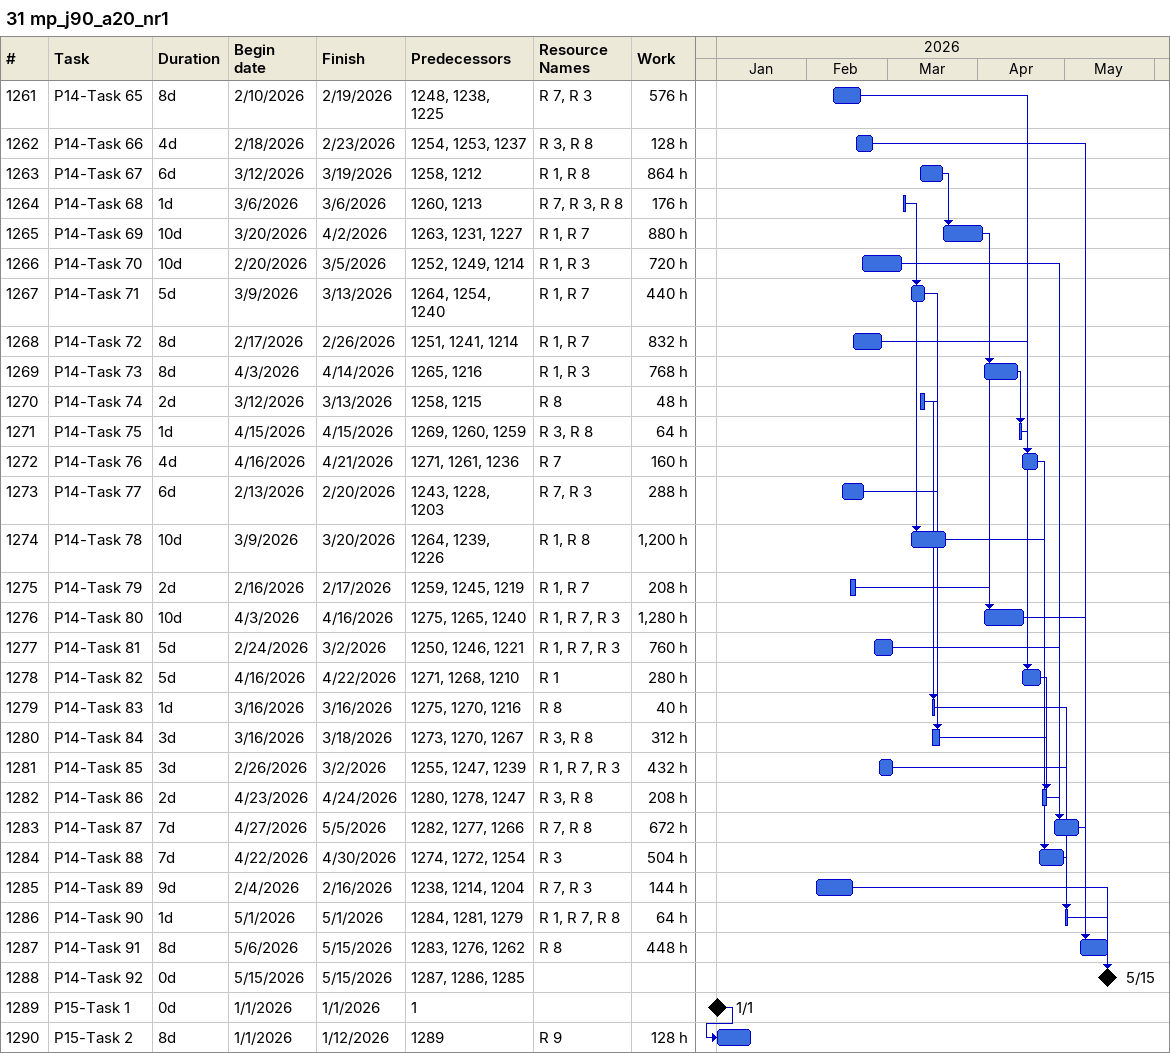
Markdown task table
31 mp_j90_a20_nr1

| ID | Task | Duration | Start | Finish | Predecessors | Resources | Work (h) |
|---|---|---|---|---|---|---|---|
| 1261 | P14-Task 65 | 8d | 2026-02-10 | 2026-02-19 | 1248, 1238, 1225 | R 7, R 3 | 576 |
| 1262 | P14-Task 66 | 4d | 2026-02-18 | 2026-02-23 | 1254, 1253, 1237 | R 3, R 8 | 128 |
| 1263 | P14-Task 67 | 6d | 2026-03-12 | 2026-03-19 | 1258, 1212 | R 1, R 8 | 864 |
| 1264 | P14-Task 68 | 1d | 2026-03-06 | 2026-03-06 | 1260, 1213 | R 7, R 3, R 8 | 176 |
| 1265 | P14-Task 69 | 10d | 2026-03-20 | 2026-04-02 | 1263, 1231, 1227 | R 1, R 7 | 880 |
| 1266 | P14-Task 70 | 10d | 2026-02-20 | 2026-03-05 | 1252, 1249, 1214 | R 1, R 3 | 720 |
| 1267 | P14-Task 71 | 5d | 2026-03-09 | 2026-03-13 | 1264, 1254, 1240 | R 1, R 7 | 440 |
| 1268 | P14-Task 72 | 8d | 2026-02-17 | 2026-02-26 | 1251, 1241, 1214 | R 1, R 7 | 832 |
| 1269 | P14-Task 73 | 8d | 2026-04-03 | 2026-04-14 | 1265, 1216 | R 1, R 3 | 768 |
| 1270 | P14-Task 74 | 2d | 2026-03-12 | 2026-03-13 | 1258, 1215 | R 8 | 48 |
| 1271 | P14-Task 75 | 1d | 2026-04-15 | 2026-04-15 | 1269, 1260, 1259 | R 3, R 8 | 64 |
| 1272 | P14-Task 76 | 4d | 2026-04-16 | 2026-04-21 | 1271, 1261, 1236 | R 7 | 160 |
| 1273 | P14-Task 77 | 6d | 2026-02-13 | 2026-02-20 | 1243, 1228, 1203 | R 7, R 3 | 288 |
| 1274 | P14-Task 78 | 10d | 2026-03-09 | 2026-03-20 | 1264, 1239, 1226 | R 1, R 8 | 1200 |
| 1275 | P14-Task 79 | 2d | 2026-02-16 | 2026-02-17 | 1259, 1245, 1219 | R 1, R 7 | 208 |
| 1276 | P14-Task 80 | 10d | 2026-04-03 | 2026-04-16 | 1275, 1265, 1240 | R 1, R 7, R 3 | 1280 |
| 1277 | P14-Task 81 | 5d | 2026-02-24 | 2026-03-02 | 1250, 1246, 1221 | R 1, R 7, R 3 | 760 |
| 1278 | P14-Task 82 | 5d | 2026-04-16 | 2026-04-22 | 1271, 1268, 1210 | R 1 | 280 |
| 1279 | P14-Task 83 | 1d | 2026-03-16 | 2026-03-16 | 1275, 1270, 1216 | R 8 | 40 |
| 1280 | P14-Task 84 | 3d | 2026-03-16 | 2026-03-18 | 1273, 1270, 1267 | R 3, R 8 | 312 |
| 1281 | P14-Task 85 | 3d | 2026-02-26 | 2026-03-02 | 1255, 1247, 1239 | R 1, R 7, R 3 | 432 |
| 1282 | P14-Task 86 | 2d | 2026-04-23 | 2026-04-24 | 1280, 1278, 1247 | R 3, R 8 | 208 |
| 1283 | P14-Task 87 | 7d | 2026-04-27 | 2026-05-05 | 1282, 1277, 1266 | R 7, R 8 | 672 |
| 1284 | P14-Task 88 | 7d | 2026-04-22 | 2026-04-30 | 1274, 1272, 1254 | R 3 | 504 |
| 1285 | P14-Task 89 | 9d | 2026-02-04 | 2026-02-16 | 1238, 1214, 1204 | R 7, R 3 | 144 |
| 1286 | P14-Task 90 | 1d | 2026-05-01 | 2026-05-01 | 1284, 1281, 1279 | R 1, R 7, R 8 | 64 |
| 1287 | P14-Task 91 | 8d | 2026-05-06 | 2026-05-15 | 1283, 1276, 1262 | R 8 | 448 |
| 1288 | P14-Task 92 | 0d | 2026-05-15 | 2026-05-15 | 1287, 1286, 1285 |  |  |
| 1289 | P15-Task 1 | 0d | 2026-01-01 | 2026-01-01 | 1 |  |  |
| 1290 | P15-Task 2 | 8d | 2026-01-01 | 2026-01-12 | 1289 | R 9 | 128 |
